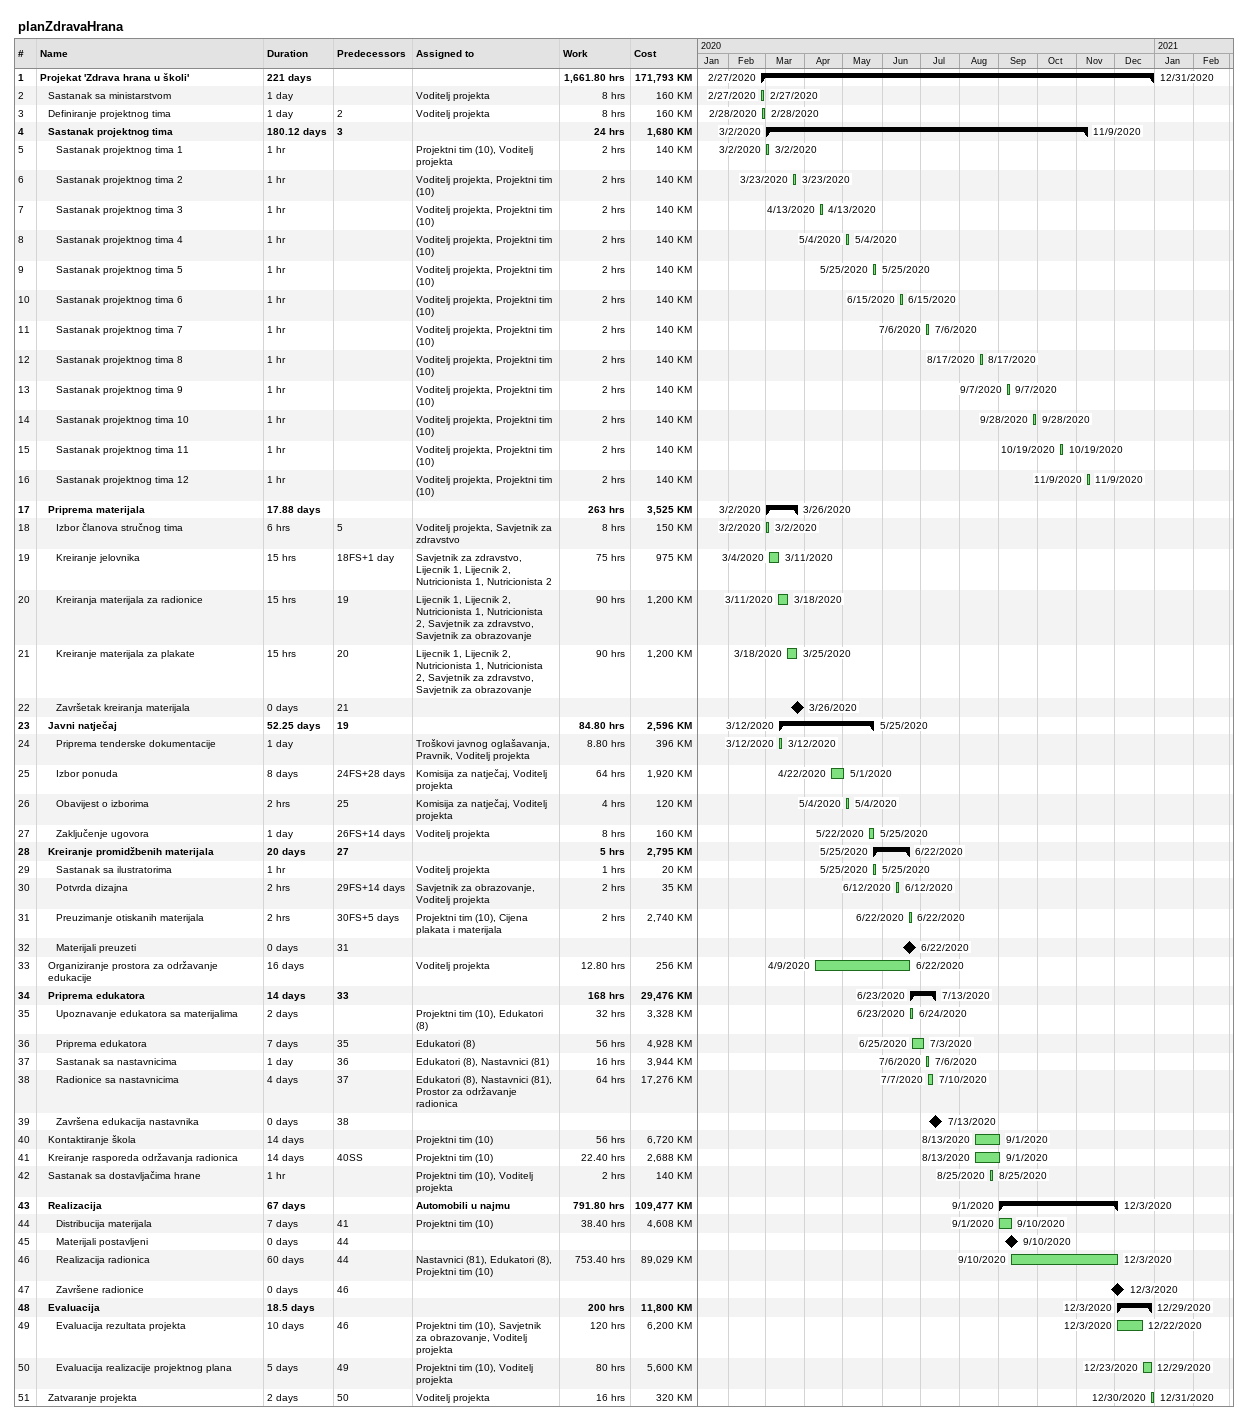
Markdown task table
planZdravaHrana

| ID | Level | Task | Duration | Start | Finish | Predecessors | Resources | Work (h) | Cost (KM) |
|---|---|---|---|---|---|---|---|---|---|
| 1 | 1 | **Projekat 'Zdrava hrana u školi'** | 221d | 2020-02-27 | 2020-12-31 |  |  | 1661.80 | 171793 |
| 2 | 2 | Sastanak sa ministarstvom | 1d | 2020-02-27 | 2020-02-27 |  | Voditelj projekta | 8 | 160 |
| 3 | 2 | Definiranje projektnog tima | 1d | 2020-02-28 | 2020-02-28 | 2 | Voditelj projekta | 8 | 160 |
| 4 | 2 | **Sastanak projektnog tima** | 180.12d | 2020-03-02 | 2020-11-09 | 3 |  | 24 | 1680 |
| 5 | 3 | Sastanak projektnog tima 1 | 1h | 2020-03-02 | 2020-03-02 |  | Projektni tim (10), Voditelj projekta | 2 | 140 |
| 6 | 3 | Sastanak projektnog tima 2 | 1h | 2020-03-23 | 2020-03-23 |  | Voditelj projekta, Projektni tim (10) | 2 | 140 |
| 7 | 3 | Sastanak projektnog tima 3 | 1h | 2020-04-13 | 2020-04-13 |  | Voditelj projekta, Projektni tim (10) | 2 | 140 |
| 8 | 3 | Sastanak projektnog tima 4 | 1h | 2020-05-04 | 2020-05-04 |  | Voditelj projekta, Projektni tim (10) | 2 | 140 |
| 9 | 3 | Sastanak projektnog tima 5 | 1h | 2020-05-25 | 2020-05-25 |  | Voditelj projekta, Projektni tim (10) | 2 | 140 |
| 10 | 3 | Sastanak projektnog tima 6 | 1h | 2020-06-15 | 2020-06-15 |  | Voditelj projekta, Projektni tim (10) | 2 | 140 |
| 11 | 3 | Sastanak projektnog tima 7 | 1h | 2020-07-06 | 2020-07-06 |  | Voditelj projekta, Projektni tim (10) | 2 | 140 |
| 12 | 3 | Sastanak projektnog tima 8 | 1h | 2020-08-17 | 2020-08-17 |  | Voditelj projekta, Projektni tim (10) | 2 | 140 |
| 13 | 3 | Sastanak projektnog tima 9 | 1h | 2020-09-07 | 2020-09-07 |  | Voditelj projekta, Projektni tim (10) | 2 | 140 |
| 14 | 3 | Sastanak projektnog tima 10 | 1h | 2020-09-28 | 2020-09-28 |  | Voditelj projekta, Projektni tim (10) | 2 | 140 |
| 15 | 3 | Sastanak projektnog tima 11 | 1h | 2020-10-19 | 2020-10-19 |  | Voditelj projekta, Projektni tim (10) | 2 | 140 |
| 16 | 3 | Sastanak projektnog tima 12 | 1h | 2020-11-09 | 2020-11-09 |  | Voditelj projekta, Projektni tim (10) | 2 | 140 |
| 17 | 2 | **Priprema materijala** | 17.88d | 2020-03-02 | 2020-03-26 |  |  | 263 | 3525 |
| 18 | 3 | Izbor članova stručnog tima | 6h | 2020-03-02 | 2020-03-02 | 5 | Voditelj projekta, Savjetnik za zdravstvo | 8 | 150 |
| 19 | 3 | Kreiranje jelovnika | 15h | 2020-03-04 | 2020-03-11 | 18FS+1d | Savjetnik za zdravstvo, Lijecnik 1, Lijecnik 2, Nutricionista 1, Nutricionista 2 | 75 | 975 |
| 20 | 3 | Kreiranja materijala za radionice | 15h | 2020-03-11 | 2020-03-18 | 19 | Lijecnik 1, Lijecnik 2, Nutricionista 1, Nutricionista 2, Savjetnik za zdravstvo, Savjetnik za obrazovanje | 90 | 1200 |
| 21 | 3 | Kreiranje materijala za plakate | 15h | 2020-03-18 | 2020-03-25 | 20 | Lijecnik 1, Lijecnik 2, Nutricionista 1, Nutricionista 2, Savjetnik za zdravstvo, Savjetnik za obrazovanje | 90 | 1200 |
| 22 | 3 | Završetak kreiranja materijala | 0d | 2020-03-26 | 2020-03-26 | 21 |  |  |  |
| 23 | 2 | **Javni natječaj** | 52.25d | 2020-03-12 | 2020-05-25 | 19 |  | 84.80 | 2596 |
| 24 | 3 | Priprema tenderske dokumentacije | 1d | 2020-03-12 | 2020-03-12 |  | Troškovi javnog oglašavanja, Pravnik, Voditelj projekta | 8.80 | 396 |
| 25 | 3 | Izbor ponuda | 8d | 2020-04-22 | 2020-05-01 | 24FS+28d | Komisija za natječaj, Voditelj projekta | 64 | 1920 |
| 26 | 3 | Obavijest o izborima | 2h | 2020-05-04 | 2020-05-04 | 25 | Komisija za natječaj, Voditelj projekta | 4 | 120 |
| 27 | 3 | Zaključenje ugovora | 1d | 2020-05-22 | 2020-05-25 | 26FS+14d | Voditelj projekta | 8 | 160 |
| 28 | 2 | **Kreiranje promidžbenih materijala** | 20d | 2020-05-25 | 2020-06-22 | 27 |  | 5 | 2795 |
| 29 | 3 | Sastanak sa ilustratorima | 1h | 2020-05-25 | 2020-05-25 |  | Voditelj projekta | 1 | 20 |
| 30 | 3 | Potvrda dizajna | 2h | 2020-06-12 | 2020-06-12 | 29FS+14d | Savjetnik za obrazovanje, Voditelj projekta | 2 | 35 |
| 31 | 3 | Preuzimanje otiskanih materijala | 2h | 2020-06-22 | 2020-06-22 | 30FS+5d | Projektni tim (10), Cijena plakata i materijala | 2 | 2740 |
| 32 | 3 | Materijali preuzeti | 0d | 2020-06-22 | 2020-06-22 | 31 |  |  |  |
| 33 | 2 | Organiziranje prostora za održavanje edukacije | 16d | 2020-04-09 | 2020-06-22 |  | Voditelj projekta | 12.80 | 256 |
| 34 | 2 | **Priprema edukatora** | 14d | 2020-06-23 | 2020-07-13 | 33 |  | 168 | 29476 |
| 35 | 3 | Upoznavanje edukatora sa materijalima | 2d | 2020-06-23 | 2020-06-24 |  | Projektni tim (10), Edukatori (8) | 32 | 3328 |
| 36 | 3 | Priprema edukatora | 7d | 2020-06-25 | 2020-07-03 | 35 | Edukatori (8) | 56 | 4928 |
| 37 | 3 | Sastanak sa nastavnicima | 1d | 2020-07-06 | 2020-07-06 | 36 | Edukatori (8), Nastavnici (81) | 16 | 3944 |
| 38 | 3 | Radionice sa nastavnicima | 4d | 2020-07-07 | 2020-07-10 | 37 | Edukatori (8), Nastavnici (81), Prostor za održavanje radionica | 64 | 17276 |
| 39 | 3 | Završena edukacija nastavnika | 0d | 2020-07-13 | 2020-07-13 | 38 |  |  |  |
| 40 | 2 | Kontaktiranje škola | 14d | 2020-08-13 | 2020-09-01 |  | Projektni tim (10) | 56 | 6720 |
| 41 | 2 | Kreiranje rasporeda održavanja radionica | 14d | 2020-08-13 | 2020-09-01 | 40SS | Projektni tim (10) | 22.40 | 2688 |
| 42 | 2 | Sastanak sa dostavljačima hrane | 1h | 2020-08-25 | 2020-08-25 |  | Projektni tim (10), Voditelj projekta | 2 | 140 |
| 43 | 2 | **Realizacija** | 67d | 2020-09-01 | 2020-12-03 |  | Automobili u najmu | 791.80 | 109477 |
| 44 | 3 | Distribucija materijala | 7d | 2020-09-01 | 2020-09-10 | 41 | Projektni tim (10) | 38.40 | 4608 |
| 45 | 3 | Materijali postavljeni | 0d | 2020-09-10 | 2020-09-10 | 44 |  |  |  |
| 46 | 3 | Realizacija radionica | 60d | 2020-09-10 | 2020-12-03 | 44 | Nastavnici (81), Edukatori (8), Projektni tim (10) | 753.40 | 89029 |
| 47 | 3 | Završene radionice | 0d | 2020-12-03 | 2020-12-03 | 46 |  |  |  |
| 48 | 2 | **Evaluacija** | 18.5d | 2020-12-03 | 2020-12-29 |  |  | 200 | 11800 |
| 49 | 3 | Evaluacija rezultata projekta | 10d | 2020-12-03 | 2020-12-22 | 46 | Projektni tim (10), Savjetnik za obrazovanje, Voditelj projekta | 120 | 6200 |
| 50 | 3 | Evaluacija realizacije projektnog plana | 5d | 2020-12-23 | 2020-12-29 | 49 | Projektni tim (10), Voditelj projekta | 80 | 5600 |
| 51 | 2 | Zatvaranje projekta | 2d | 2020-12-30 | 2020-12-31 | 50 | Voditelj projekta | 16 | 320 |
